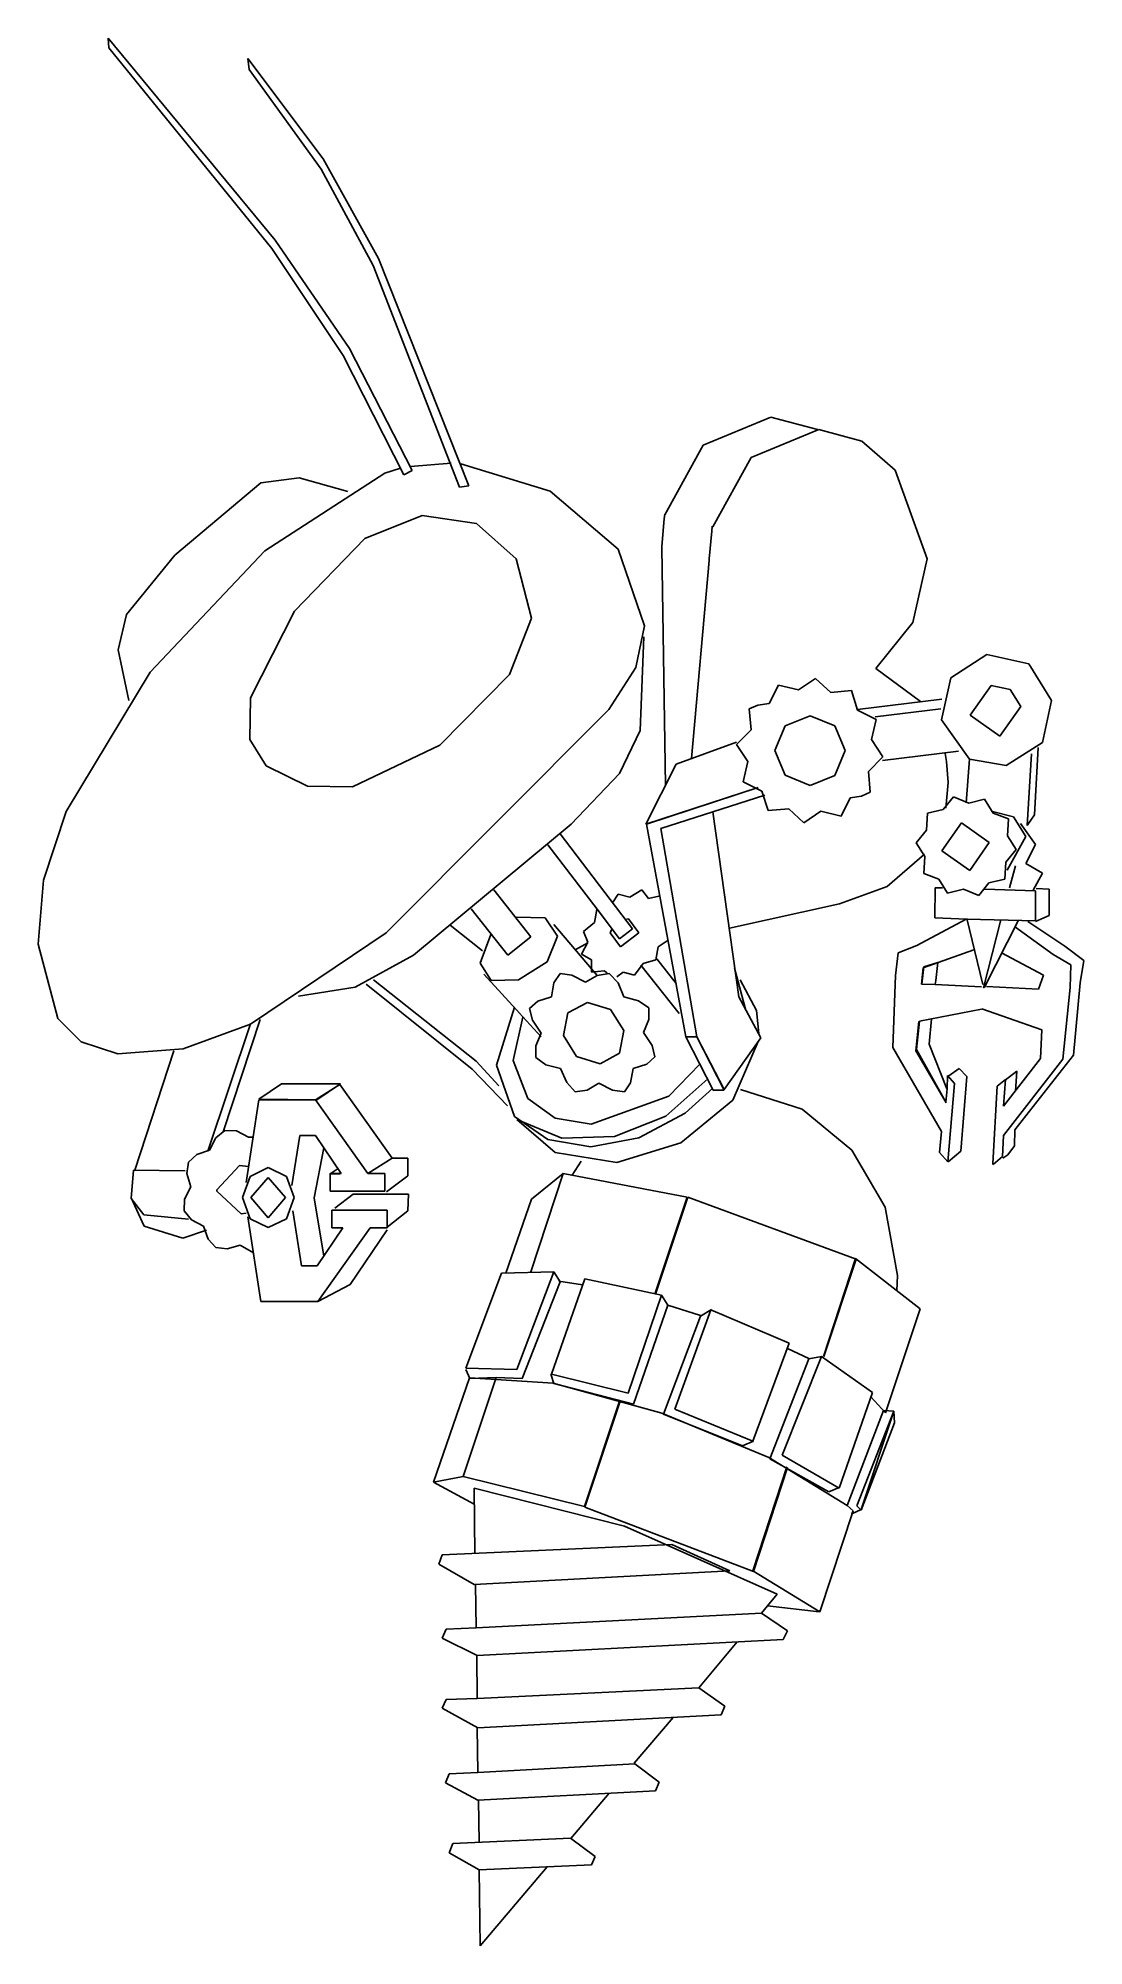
# Model space of a CAD drawing. Extents: x -7 to 2.9, y 112.6 to 130.6.
import ezdxf

# ---------------------------------------------------------------- set-up
doc = ezdxf.new("R2010")
doc.units = 0

msp = doc.modelspace()

# ---------------------------------------------------------------- linework, layer by layer
at = {"layer": 'Layer 1'}
for p, q in [((-4.788108, 128.7324), (-6.374231, 130.648635)), ((-6.374231, 130.648635), (-6.36846, 130.555655)), ((-6.36846, 130.555655), (-4.821304, 128.654674)), ((-4.334209, 129.505194), (-5.046448, 130.456865)), ((-5.046448, 130.456865), (-5.034904, 130.352265)), ((-5.034904, 130.352265), (-4.350988, 129.406133)), ((-4.350988, 129.406133), (-3.858663, 128.492689)), ((-3.808148, 128.557337), (-4.334209, 129.505194)), ((-4.083265, 127.705093), (-4.788108, 128.7324)), ((-4.821304, 128.654674), (-4.142439, 127.637447)), ((-3.858663, 128.492689), (-3.037459, 126.389042)), ((-2.950862, 126.400665), (-3.808148, 128.557337)), ((-4.142439, 127.637447), (-3.568571, 126.505268)), ((-3.487748, 126.545945), (-4.083265, 127.705093)), ((-0.085077, 127.05226), (-0.725876, 126.788577)), ((0.359442, 126.936036), (-0.085077, 127.05226)), ((0.370988, 126.936036), (-0.269812, 126.672354)), ((0.778343, 126.826168), (0.370988, 126.936036)), ((-0.725876, 126.788577), (-1.089573, 126.128282)), ((-0.269812, 126.672354), (-0.633509, 126.012058)), ((1.096939, 126.549593), (0.778343, 126.826168)), ((-3.747533, 126.522701), (-4.885979, 125.784408)), ((-3.597436, 126.569191), (-3.747533, 126.522701)), ((-3.568571, 126.505268), (-3.487748, 126.545945)), ((-3.118279, 126.615678), (-3.505068, 126.586622)), ((-2.178368, 126.351997), (-3.025911, 126.609868)), ((1.398577, 125.709877), (1.096939, 126.549593)), ((-4.923772, 126.4319), (-5.739205, 125.744001)), ((-4.56206, 126.477028), (-4.923772, 126.4319)), ((-4.099682, 126.348365), (-4.56206, 126.477028)), ((-3.037459, 126.389042), (-2.950864, 126.400657)), ((-2.950864, 126.400657), (-2.950862, 126.400665)), ((-1.532157, 125.802114), (-2.178368, 126.351997)), ((-1.089573, 126.134093), (-1.095346, 126.087604)), ((-1.089573, 126.128282), (-1.089573, 126.134093)), ((-3.938039, 125.900904), (-3.392134, 126.121184)), ((-3.392134, 126.121184), (-2.878701, 126.046183)), ((-2.878701, 126.046183), (-2.499489, 125.70968)), ((-1.095346, 126.087604), (-1.118438, 125.826101)), ((-0.645055, 125.97138), (-0.668147, 125.709877)), ((-0.639282, 126.01787), (-0.645055, 125.97138)), ((-0.633509, 126.012058), (-0.639282, 126.01787)), ((-4.885979, 125.784408), (-5.975174, 124.634792)), ((-4.60626, 125.213005), (-3.938039, 125.900904)), ((-3.938039, 125.900904), (-3.938039, 125.900904)), ((-1.282115, 125.073537), (-1.532157, 125.802114)), ((-1.118438, 125.826101), (-1.118438, 125.814478)), ((-1.118438, 125.814478), (-1.0838, 123.55974)), ((-5.739205, 125.744001), (-6.198877, 125.181771)), ((-2.499489, 125.70968), (-2.356248, 125.145451)), ((-0.668147, 125.692444), (-0.835563, 123.815432)), ((-0.668147, 125.709877), (-0.668147, 125.692444)), ((1.264355, 125.104788), (1.398577, 125.709877)), ((-6.198877, 125.181771), (-6.279067, 124.845086)), ((-5.023356, 124.389995), (-4.60626, 125.213005)), ((-2.356248, 125.145451), (-2.564074, 124.610824)), ((-1.366545, 124.67765), (-1.282115, 125.073537)), ((0.913647, 124.669676), (1.264355, 125.104788)), ((-1.288249, 124.971115), (-1.322887, 124.082002)), ((-6.279067, 124.845086), (-6.17795, 124.366754)), ((1.623879, 124.581749), (1.966815, 124.80094)), ((1.966815, 124.80094), (1.966815, 124.80094)), ((1.966815, 124.80094), (2.363382, 124.712297)), ((2.363382, 124.712297), (2.581131, 124.367091)), ((-5.975174, 124.634792), (-6.773196, 123.311931)), ((-2.564074, 124.610824), (-3.226521, 123.941812)), ((-1.623081, 124.279582), (-1.366545, 124.67765)), ((-0.099014, 124.337703), (-0.012421, 124.512039)), ((-0.012421, 124.512039), (0.178091, 124.46555)), ((0.178091, 124.46555), (0.339734, 124.575957)), ((0.339734, 124.575957), (0.484051, 124.442301)), ((1.335074, 124.355872), (0.913647, 124.669676)), ((1.535819, 124.182558), (1.623879, 124.581749)), ((1.809243, 124.225057), (2.0064, 124.507934)), ((2.0064, 124.507934), (2.0064, 124.507934)), ((2.0064, 124.507934), (2.187809, 124.470008)), ((-5.028408, 123.995565), (-5.023356, 124.389995)), ((-0.289523, 124.285395), (-0.207257, 124.322445)), ((-0.207257, 124.322445), (-0.099014, 124.337703)), ((0.484051, 124.442301), (0.680337, 124.459737)), ((0.680337, 124.459737), (0.738064, 124.273775)), ((0.738059, 124.279582), (1.54051, 124.378375)), ((2.187809, 124.470008), (2.287417, 124.309471)), ((2.581131, 124.367091), (2.493071, 123.9679)), ((2.581131, 124.367091), (2.581131, 124.367091)), ((-3.735985, 122.162865), (-1.623081, 124.279582)), ((-1.623081, 124.279582), (-1.623081, 124.279582)), ((-0.272208, 124.08782), (-0.289523, 124.285395)), ((0.051079, 124.125589), (0.287768, 124.221472)), ((0.287768, 124.221472), (0.287768, 124.221472)), ((0.287768, 124.221472), (0.524461, 124.125589)), ((0.738064, 124.273775), (0.738059, 124.273772)), ((0.738059, 124.273772), (0.917022, 124.186613)), ((0.917022, 124.186613), (0.870841, 123.994838)), ((0.905479, 124.209854), (1.528963, 124.2854)), ((1.801608, 123.808334), (1.535819, 124.182558)), ((1.535819, 124.182558), (1.535819, 124.182558)), ((2.090259, 124.026595), (1.809243, 124.225057)), ((1.809243, 124.225057), (1.809243, 124.225057)), ((2.287417, 124.309471), (2.090259, 124.026595)), ((2.287417, 124.309471), (2.287417, 124.309471)), ((-4.873259, 123.744953), (-5.028408, 123.995565)), ((-1.322887, 124.082002), (-1.519708, 123.674403)), ((-0.982283, 123.762391), (-0.410761, 123.971597)), ((-0.410759, 123.948351), (-0.272208, 124.08782)), ((-0.047058, 123.890238), (0.051079, 124.125589)), ((0.524461, 124.125589), (0.622605, 123.890238)), ((0.870841, 123.994838), (0.980526, 123.83213)), ((2.090259, 124.026595), (2.090259, 124.026595)), ((2.493071, 123.9679), (2.150135, 123.748709)), ((-3.226521, 123.941812), (-4.053498, 123.54738)), ((-0.301071, 123.785637), (-0.410759, 123.948351)), ((-0.347257, 123.593868), (-0.301071, 123.785637)), ((0.051079, 123.657066), (-0.047058, 123.890238)), ((-0.047058, 123.890238), (-0.047058, 123.890238)), ((0.622605, 123.890238), (0.524461, 123.654886)), ((0.622605, 123.890238), (0.622605, 123.890238)), ((0.980526, 123.83213), (0.84198, 123.69266)), ((1.696375, 123.884425), (0.974755, 123.797261)), ((1.583312, 123.786376), (1.571766, 123.861922)), ((1.600631, 123.588796), (1.583312, 123.786376)), ((1.771425, 123.39629), (1.800287, 123.808878)), ((2.150135, 123.748709), (1.801608, 123.808334)), ((2.348719, 123.18128), (2.389131, 123.861181)), ((2.452635, 123.919292), (2.41799, 123.280064)), ((-4.482863, 123.552458), (-4.873259, 123.744953)), ((-1.519708, 123.674403), (-1.979561, 123.192169)), ((-1.270929, 123.192897), (-0.982283, 123.762391)), ((0.287768, 123.559004), (0.051079, 123.657066)), ((0.524461, 123.654886), (0.287768, 123.559004)), ((0.84198, 123.69266), (0.859295, 123.49508)), ((2.150135, 123.748709), (2.150135, 123.748709)), ((-4.053498, 123.54738), (-4.482863, 123.552458)), ((-0.202927, 123.541565), (-1.270929, 123.192897)), ((-1.265152, 123.1932), (-0.202926, 123.541871)), ((-0.139423, 123.466326), (-1.126601, 123.152522)), ((-0.168292, 123.506706), (-0.347257, 123.593868)), ((-0.110562, 123.320744), (-0.168292, 123.506706)), ((0.287768, 123.559004), (0.287768, 123.559004)), ((0.668784, 123.442775), (0.582196, 123.268439)), ((0.777027, 123.458031), (0.668784, 123.442775)), ((0.859295, 123.49508), (0.777027, 123.458031)), ((1.552468, 123.333093), (1.649976, 123.453278)), ((1.577539, 123.344727), (1.600631, 123.588796)), ((1.649976, 123.453278), (1.795214, 123.392204)), ((1.795214, 123.392204), (1.944856, 123.429461)), ((1.944856, 123.429461), (2.027045, 123.297642)), ((-6.773196, 123.311931), (-6.987416, 122.659932)), ((-0.635898, 123.309424), (-1.126601, 123.152522)), ((-0.387661, 121.554447), (-0.635898, 123.309424)), ((0.085721, 123.33818), (-0.110562, 123.320744)), ((0.230036, 123.204518), (0.085721, 123.33818)), ((0.391687, 123.314931), (0.230036, 123.204518)), ((0.582196, 123.268439), (0.391687, 123.314931)), ((1.392827, 123.136905), (1.402825, 123.295837)), ((1.402825, 123.295837), (1.552468, 123.333093)), ((2.008113, 123.314931), (2.218106, 123.263352)), ((2.027045, 123.297642), (2.171367, 123.241826)), ((2.027045, 123.297642), (2.027045, 123.297642)), ((2.171367, 123.241826), (2.161369, 123.082894)), ((2.218106, 123.263352), (2.337173, 123.076674)), ((2.41799, 123.280064), (2.348719, 123.18128)), ((-1.979561, 123.192169), (-3.476202, 121.949304)), ((-2.084917, 123.099915), (-1.397934, 122.199185)), ((-0.889909, 121.176721), (-1.265152, 123.1932)), ((-1.126601, 123.152522), (-0.785996, 121.176721)), ((-1.126601, 123.152522), (-0.785996, 121.176721)), ((1.295319, 123.01672), (1.392827, 123.136905)), ((1.540072, 122.940697), (1.725284, 123.206434)), ((1.725284, 123.206434), (1.725284, 123.206434)), ((1.725284, 123.206434), (1.989274, 123.019996)), ((2.337173, 123.076674), (2.15821, 122.75706)), ((2.161369, 123.082894), (2.243557, 122.951075)), ((2.285215, 123.19871), (2.429538, 123.001125)), ((2.337173, 123.076674), (2.337173, 123.076674)), ((-1.732768, 122.385144), (-2.200377, 122.995315)), ((1.019004, 122.601622), (1.375485, 122.908888)), ((1.377508, 122.884901), (1.295319, 123.01672)), ((1.367509, 122.725968), (1.377508, 122.884901)), ((1.804062, 122.754259), (1.540072, 122.940697)), ((1.540072, 122.940697), (1.540072, 122.940697)), ((1.989274, 123.019996), (1.804062, 122.754259)), ((1.989274, 123.019996), (1.989274, 123.019996)), ((2.243557, 122.951075), (2.14605, 122.83089)), ((2.429538, 123.001125), (2.337173, 122.820981)), ((1.511831, 122.670153), (1.367509, 122.725968)), ((1.804062, 122.754259), (1.804062, 122.754259)), ((2.14605, 122.83089), (2.136051, 122.671957)), ((2.181302, 122.588532), (2.239032, 122.797735)), ((2.337173, 122.820981), (2.493042, 122.728004)), ((2.493042, 122.728004), (2.406449, 122.565291)), ((-6.987416, 122.659932), (-7.03812, 122.053902)), ((-2.714171, 122.571101), (-2.36202, 122.123643)), ((-1.585166, 122.446336), (-1.53321, 122.527692)), ((-1.53321, 122.527692), (-1.423523, 122.498636)), ((-1.423523, 122.498636), (-1.308064, 122.56837)), ((-1.308064, 122.56837), (-1.244561, 122.487014)), ((-1.244561, 122.487014), (-1.146421, 122.510259)), ((0.567269, 122.438183), (1.019004, 122.601622)), ((1.471236, 122.30409), (1.477009, 122.588837)), ((1.477009, 122.588837), (1.546284, 122.588837)), ((1.59402, 122.538334), (1.511831, 122.670153)), ((1.743663, 122.57559), (1.59402, 122.538334)), ((1.888901, 122.514516), (1.743663, 122.57559)), ((1.986408, 122.634701), (1.888901, 122.514516)), ((1.944619, 122.577215), (2.429549, 122.559782)), ((2.136051, 122.671957), (1.986408, 122.634701)), ((2.429549, 122.559782), (2.429549, 122.275034)), ((2.435312, 122.582724), (2.556546, 122.576903)), ((2.556546, 122.576903), (2.556546, 122.327018)), ((-2.581392, 121.949304), (-2.92777, 122.390957)), ((-1.758356, 122.260378), (-1.735264, 122.382413)), ((-1.519167, 122.106207), (-1.732768, 122.385144)), ((-0.477639, 122.205736), (0.567269, 122.438183)), ((-5.021372, 121.296821), (-3.735985, 122.162865)), ((-3.127489, 122.234142), (-2.821521, 121.990072)), ((-2.500571, 122.309595), (-2.226356, 122.30451)), ((-2.226356, 122.30451), (-2.108009, 122.129456)), ((-2.142647, 122.239867), (-1.732768, 121.757537)), ((-1.862269, 122.17321), (-1.758356, 122.260378)), ((-1.821858, 122.07442), (-1.862269, 122.17321)), ((-1.608258, 122.161588), (-1.590939, 122.202266)), ((-1.510118, 122.027931), (-1.608258, 122.161588)), ((-1.608258, 122.161588), (-1.608258, 122.161588)), ((-1.397934, 122.199185), (-1.519167, 122.106207)), ((-1.336929, 122.161588), (-1.510118, 122.027931)), ((-1.469707, 122.289434), (-1.435069, 122.295245)), ((-1.435069, 122.295245), (-1.435069, 122.295245)), ((-1.435069, 122.295245), (-1.336929, 122.161588)), ((-1.336929, 122.161588), (-1.336929, 122.161588)), ((1.303114, 122.041453), (1.770928, 122.292044)), ((1.777203, 122.292467), (1.471236, 122.30409)), ((1.927297, 121.670365), (1.777202, 122.297975)), ((2.429549, 122.275034), (1.777203, 122.292467)), ((1.933066, 121.64128), (2.10048, 122.28632)), ((2.267895, 122.280541), (1.944609, 121.647127)), ((2.594158, 121.955031), (2.230108, 122.221357)), ((2.354486, 122.268918), (2.706643, 122.036471)), ((2.556546, 122.327018), (2.429538, 122.268905)), ((-7.03812, 122.053902), (-6.852664, 121.348577)), ((-2.841177, 121.873758), (-2.743035, 122.146882)), ((-2.36202, 122.123643), (-2.581392, 121.949304)), ((-2.108009, 122.129456), (-2.208316, 121.88611)), ((-2.108009, 122.129456), (-2.108009, 122.129456)), ((-1.940595, 122.001602), (-1.819361, 122.065533)), ((-1.879588, 121.958196), (-1.821858, 122.07442)), ((-1.510118, 122.027931), (-1.510118, 122.027931)), ((-1.152194, 122.027931), (-1.175286, 121.905896)), ((-1.059826, 122.091854), (-1.152194, 122.027931)), ((1.099757, 121.756254), (1.123986, 121.972571)), ((1.123986, 121.972571), (1.303114, 122.041453)), ((1.843119, 122.001293), (1.361564, 121.829569)), ((2.10666, 121.971943), (2.504252, 121.760314)), ((2.706643, 122.036471), (2.887045, 121.899182)), ((-3.476202, 121.949304), (-4.030407, 121.647849)), ((-2.737263, 121.710306), (-2.841177, 121.873758)), ((-2.208316, 121.88611), (-2.477479, 121.716855)), ((-1.78722, 121.905896), (-1.879588, 121.958196)), ((-1.78722, 121.789672), (-1.78722, 121.905896)), ((-1.665988, 121.801295), (-1.78722, 121.789672)), ((-1.637123, 121.783861), (-1.665988, 121.801295)), ((-1.487026, 121.789672), (-1.544756, 121.743183)), ((-1.377339, 121.760616), (-1.487026, 121.789672)), ((-1.296518, 121.871029), (-1.377339, 121.760616)), ((-0.953417, 121.397241), (-1.317115, 121.856322)), ((-1.175286, 121.905896), (-1.296518, 121.871029)), ((-1.167015, 121.914443), (-0.982283, 121.681988)), ((-0.428074, 121.827263), (-0.324168, 121.437921)), ((1.361564, 121.829569), (1.345427, 121.674973)), ((1.367313, 121.838891), (1.349998, 121.676178)), ((1.50009, 121.879571), (1.367313, 121.838891)), ((1.482775, 121.711047), (1.50009, 121.879571)), ((2.763666, 121.85895), (2.594158, 121.955031)), ((2.756333, 121.642228), (2.763666, 121.85895)), ((2.887045, 121.899182), (2.850968, 121.687801)), ((-4.030407, 121.647849), (-4.567293, 121.559957)), ((-2.919662, 120.868514), (-3.924158, 121.676268)), ((-2.879251, 120.94406), (-3.854883, 121.716947)), ((-2.465933, 121.397241), (-2.806539, 121.769158)), ((-2.477479, 121.716855), (-2.737263, 121.710306)), ((-2.165739, 121.55415), (-2.142647, 121.688534)), ((-2.142647, 121.688534), (-2.084917, 121.774973)), ((-2.084917, 121.774973), (-1.972345, 121.760447)), ((-1.972345, 121.760447), (-1.842453, 121.693619)), ((-1.842453, 121.693619), (-1.732768, 121.757543)), ((-1.732768, 121.757537), (-1.617306, 121.774973)), ((-1.617306, 121.774973), (-1.532878, 121.688534)), ((-1.532878, 121.688534), (-1.478758, 121.55415)), ((-0.376123, 121.716855), (-0.220252, 121.426306)), ((1.073232, 121.074126), (1.099757, 121.756254)), ((1.345427, 121.674973), (1.475365, 121.670814)), ((1.475365, 121.670814), (1.914938, 121.650861)), ((1.477003, 121.670365), (1.482775, 121.711047)), ((1.944609, 121.647127), (1.933066, 121.64128)), ((2.457418, 121.627397), (1.962864, 121.653902)), ((2.504252, 121.760314), (2.457418, 121.627397)), ((2.686189, 120.96324), (2.756333, 121.642228)), ((2.850968, 121.687801), (2.787464, 121.002081)), ((-2.68675, 120.905472), (-2.517891, 121.455354)), ((-2.373565, 121.443739), (-2.29563, 121.514204)), ((-2.346865, 121.331874), (-2.373565, 121.443739)), ((-2.29563, 121.514204), (-2.165739, 121.55415)), ((-2.009147, 121.401601), (-1.825135, 121.501839)), ((-1.825135, 121.501839), (-1.606484, 121.433557)), ((-1.606484, 121.433557), (-1.478758, 121.234528)), ((-1.478758, 121.55415), (-1.478758, 121.55415)), ((-1.478758, 121.55415), (-1.338762, 121.517106)), ((-1.338762, 121.517106), (-1.242065, 121.449549)), ((-1.242065, 121.449549), (-1.242065, 121.339863)), ((-0.179834, 121.165098), (-0.387661, 121.554447)), ((-0.220252, 121.426306), (-0.197165, 121.205472)), ((1.9141, 121.43935), (1.325703, 121.324639)), ((1.919323, 121.440272), (2.486808, 121.242377)), ((-6.852664, 121.348577), (-6.629774, 121.126392)), ((-5.663051, 121.061084), (-5.021372, 121.296821)), ((-5.023356, 121.298451), (-5.427463, 120.089728)), ((-4.930988, 121.339131), (-5.28314, 120.275687)), ((-2.528715, 120.95198), (-2.437069, 121.362393)), ((-2.26388, 121.176423), (-2.471707, 121.403054)), ((-2.26388, 121.21129), (-2.346865, 121.331874)), ((-2.05028, 121.188036), (-2.009147, 121.401601)), ((-1.242065, 121.339863), (-1.29402, 121.217103)), ((1.321132, 121.321695), (1.292268, 121.042764)), ((1.325703, 121.324639), (1.297462, 121.054095)), ((1.419269, 121.106692), (1.442355, 121.344939)), ((-6.629774, 121.126392), (-6.281864, 121.013712)), ((-2.315836, 121.088529), (-2.26388, 121.21129)), ((-2.315836, 120.97884), (-2.315836, 121.088529)), ((-1.926883, 120.989008), (-2.05028, 121.188036)), ((-2.05028, 121.188036), (-2.05028, 121.188036)), ((-1.478758, 121.234528), (-1.519889, 121.020969)), ((-1.478758, 121.234528), (-1.478758, 121.234528)), ((-1.29402, 121.217103), (-1.211036, 121.094341)), ((-1.211036, 121.094341), (-1.184335, 120.984659)), ((-0.889916, 121.176423), (-0.786, 121.176423)), ((-0.630126, 120.67085), (-0.889916, 121.176423)), ((-0.785996, 121.176721), (-0.889909, 121.176721)), ((-0.786, 121.176423), (-0.526215, 120.67085)), ((-0.785996, 121.176721), (-0.526212, 120.676959)), ((-0.526212, 120.676959), (-0.179834, 121.165098)), ((-0.202927, 121.129928), (-0.444132, 120.575779)), ((1.535023, 120.27768), (1.073232, 121.074126)), ((1.586691, 120.682465), (1.419269, 121.106692)), ((2.486808, 121.242377), (2.475153, 120.969341)), ((-6.281864, 121.013712), (-5.663051, 121.061084)), ((-6.120221, 119.909579), (-5.750751, 121.042764)), ((-2.665651, 120.711613), (-2.879251, 120.94406)), ((-2.517891, 120.420962), (-2.68675, 120.905472)), ((-2.390886, 120.589504), (-2.528715, 120.95198)), ((-2.219139, 120.911289), (-2.315836, 120.97884)), ((-2.079146, 120.874243), (-2.219139, 120.911289)), ((-1.703902, 120.920725), (-1.926883, 120.989008)), ((-1.519889, 121.020969), (-1.703902, 120.920725)), ((-1.26227, 120.91637), (-1.392162, 120.874243)), ((-1.184335, 120.984659), (-1.26227, 120.91637)), ((-0.757134, 120.914915), (-1.051559, 120.612734)), ((1.292268, 121.042764), (1.580917, 120.548806)), ((1.297462, 121.054095), (1.578017, 120.556247)), ((2.122953, 120.24056), (2.686189, 120.96324)), ((2.475153, 120.969341), (2.123245, 120.51701)), ((2.787464, 121.002081), (2.23326, 120.293118)), ((-4.942537, 120.583688), (-4.728936, 120.728955)), ((-4.728936, 120.728955), (-4.168958, 120.728955)), ((-4.40565, 120.577868), (-4.174732, 120.72315)), ((-4.168958, 120.728955), (-4.394104, 120.577868)), ((-4.174732, 120.72315), (-3.678257, 120.025805)), ((-2.584829, 120.519844), (-2.919662, 120.868514)), ((-2.020695, 120.74204), (-2.079146, 120.874243)), ((-1.940595, 120.653417), (-2.020695, 120.74204)), ((-1.715448, 120.734773), (-1.828021, 120.667946)), ((-1.585556, 120.667946), (-1.715448, 120.734773)), ((-1.415254, 120.739859), (-1.472984, 120.653417)), ((-1.392162, 120.874243), (-1.415254, 120.739859)), ((-1.081412, 120.42296), (-0.682084, 120.775442)), ((1.588289, 120.682711), (1.593337, 120.808251)), ((1.593337, 120.808251), (1.660226, 120.733347)), ((1.660226, 120.733347), (1.59585, 119.990342)), ((1.702147, 120.874238), (1.604011, 120.804501)), ((1.777202, 120.798694), (1.702147, 120.874238)), ((1.719463, 120.089728), (1.777202, 120.798694)), ((2.063236, 120.70694), (2.024061, 119.973803)), ((2.143787, 120.769936), (2.063236, 120.70694)), ((2.123245, 120.51701), (2.143787, 120.769936)), ((2.14089, 120.763827), (2.25058, 120.850991)), ((2.25058, 120.850991), (2.239036, 120.659224)), ((-4.942536, 120.577868), (-5.063766, 119.793358)), ((-4.394104, 120.577868), (-4.942537, 120.583688)), ((-4.665434, 120.577868), (-4.942536, 120.577868)), ((-4.509562, 120.577868), (-4.665434, 120.577868)), ((-4.411423, 120.577868), (-4.509562, 120.577868)), ((-4.40565, 120.577868), (-4.411423, 120.577868)), ((-3.909175, 119.880527), (-4.40565, 120.577868)), ((-3.909175, 119.880527), (-4.40565, 120.577868)), ((-2.129659, 120.405172), (-2.390886, 120.589504)), ((-1.828021, 120.667946), (-1.940595, 120.653417)), ((-1.051559, 120.612734), (-1.790498, 120.348327)), ((-1.472984, 120.653417), (-1.585556, 120.667946)), ((-0.444132, 120.575779), (-0.937541, 120.170358)), ((-0.635905, 120.688278), (-0.89569, 120.450018)), ((-0.526215, 120.67085), (-0.630126, 120.67085)), ((-0.370347, 120.676658), (0.214708, 120.488067)), ((1.578017, 120.556247), (1.588289, 120.682711)), ((-2.201911, 120.200775), (-2.517891, 120.420962)), ((-2.517891, 120.420962), (-2.517891, 120.420962)), ((-2.494799, 120.391903), (-2.066246, 120.214848)), ((-2.131101, 120.078107), (-2.494799, 120.391903)), ((-1.790498, 120.348327), (-2.129659, 120.405172)), ((-1.568958, 120.230648), (-1.081412, 120.42296)), ((-0.89569, 120.450018), (-1.338312, 120.215849)), ((0.214708, 120.488067), (0.686107, 120.100625)), ((-5.410141, 120.101369), (-5.350969, 120.218319)), ((-5.350969, 120.218319), (-5.265816, 120.287329)), ((-5.265816, 120.287329), (-5.155409, 120.283698)), ((-5.155409, 120.283698), (-5.040672, 120.223408)), ((-5.040672, 120.223408), (-4.994488, 120.223408)), ((-4.630794, 119.764307), (-4.555747, 120.240823)), ((-4.555747, 120.240823), (-4.40565, 120.240823)), ((-4.40565, 120.240823), (-4.163183, 119.880527)), ((-1.791218, 120.132586), (-2.201911, 120.200775)), ((-2.066246, 120.214848), (-1.568958, 120.230648)), ((-1.338312, 120.215849), (-1.791218, 120.132586)), ((-0.937541, 120.170358), (-1.545687, 119.981767)), ((1.515767, 120.079176), (1.535023, 120.27768)), ((2.115059, 120.038643), (2.122953, 120.24056)), ((2.23326, 120.293118), (2.227463, 120.142023)), ((-5.626633, 119.877635), (-5.612196, 119.985143)), ((-5.612196, 119.985143), (-5.532816, 120.058509)), ((-5.532816, 120.058509), (-5.410141, 120.101369)), ((-4.417978, 119.646673), (-4.32561, 120.12319)), ((-3.678257, 120.025805), (-3.909175, 119.880527)), ((-3.678257, 120.025805), (-3.528158, 120.025805)), ((-3.528158, 120.025805), (-3.528158, 119.857284)), ((-1.545687, 119.981767), (-2.131101, 120.078107)), ((-1.969458, 119.863091), (-1.882865, 119.996753)), ((0.686107, 120.100625), (1.001635, 119.559549)), ((1.59585, 119.990342), (1.515767, 120.079176)), ((1.598232, 119.990946), (1.719463, 120.089728)), ((2.025893, 119.963287), (2.115059, 120.038643)), ((2.163959, 120.054861), (2.117771, 120.025805)), ((2.227463, 120.142023), (2.163959, 120.054861)), ((-6.131767, 119.909597), (-6.154137, 119.643007)), ((-5.641064, 119.903776), (-6.131767, 119.909597)), ((-6.131767, 119.909597), (-6.131767, 119.909597)), ((-5.589108, 119.752691), (-5.626633, 119.877635)), ((-5.34087, 119.723635), (-5.127272, 119.956079)), ((-5.127272, 119.956079), (-5.040676, 119.944464)), ((-5.097905, 119.650351), (-5.026262, 119.851563)), ((-5.026262, 119.851563), (-4.853695, 119.935098)), ((-5.018163, 119.650351), (-4.853695, 119.842119)), ((-4.853695, 119.935098), (-4.853695, 119.935098)), ((-4.853695, 119.935098), (-4.681128, 119.851563)), ((-4.853695, 119.842119), (-4.853695, 119.842119)), ((-4.853695, 119.842119), (-4.689227, 119.650351)), ((-4.681128, 119.851563), (-4.609485, 119.650351)), ((-4.267099, 119.874717), (-4.192049, 119.927017)), ((-4.163183, 119.880527), (-4.267099, 119.880527)), ((-4.267099, 119.880527), (-4.267099, 119.712006)), ((-4.174732, 119.874717), (-4.267099, 119.874717)), ((-3.747533, 119.880527), (-3.909175, 119.880527)), ((-3.747533, 119.712006), (-3.747533, 119.880527)), ((-3.528158, 119.857284), (-3.730213, 119.706188)), ((-2.056054, 119.880527), (-2.36202, 118.944935)), ((-2.36202, 118.944935), (-2.056054, 119.880527)), ((-2.356248, 119.636457), (-2.056054, 119.880527)), ((-2.056054, 119.880527), (-0.878367, 119.653891)), ((2.024061, 119.973803), (2.025893, 119.963287)), ((-6.032904, 119.380045), (-6.154859, 119.648081)), ((-6.154137, 119.643007), (-6.033625, 119.485381)), ((-5.65261, 119.526063), (-5.649002, 119.635023)), ((-5.649002, 119.635023), (-5.589108, 119.752691)), ((-5.34087, 119.71202), (-5.34087, 119.723635)), ((-5.109951, 119.497001), (-5.34087, 119.71202)), ((-5.026262, 119.449138), (-5.097905, 119.650351)), ((-5.097905, 119.650351), (-5.097905, 119.650351)), ((-4.853695, 119.458582), (-5.018163, 119.650351)), ((-5.018163, 119.650351), (-5.018163, 119.650351)), ((-4.689227, 119.650351), (-4.853695, 119.458582)), ((-4.689227, 119.650351), (-4.689227, 119.650351)), ((-4.609485, 119.650351), (-4.681128, 119.449138)), ((-4.609485, 119.650351), (-4.609485, 119.650351)), ((-4.32561, 119.094611), (-4.417978, 119.646673)), ((-4.267099, 119.712006), (-3.747533, 119.712006)), ((-4.220915, 119.549291), (-4.047727, 119.68295)), ((-4.047727, 119.68295), (-3.522386, 119.68295)), ((-3.522386, 119.68295), (-3.528159, 119.526044)), ((-2.598712, 118.933299), (-2.356248, 119.636457)), ((-0.878367, 119.653891), (-1.184335, 118.735727)), ((-0.872593, 119.653891), (-1.178561, 118.735727)), ((0.726513, 119.066964), (-0.872593, 119.653891)), ((-6.033625, 119.485381), (-5.6122, 119.444696)), ((-5.584056, 119.44035), (-5.65261, 119.526063)), ((-5.467875, 119.380786), (-5.584056, 119.44035)), ((-5.063768, 119.502795), (-5.109951, 119.497001)), ((-5.046448, 119.468234), (-4.925215, 118.666291)), ((-4.853695, 119.365603), (-5.026262, 119.449138)), ((-4.853695, 119.458582), (-4.853695, 119.458582)), ((-4.681128, 119.449138), (-4.853695, 119.365603)), ((-4.538426, 119.003339), (-4.619248, 119.526346)), ((-3.724437, 119.532157), (-4.249778, 119.532157)), ((-4.249778, 119.532157), (-4.249778, 119.363633)), ((-3.528159, 119.526044), (-3.72444, 119.369141)), ((-3.724437, 119.369444), (-3.724437, 119.532157)), ((1.001635, 119.559549), (1.119077, 118.910058)), ((-5.664156, 119.264552), (-6.032904, 119.380045)), ((-5.439011, 119.340087), (-5.664156, 119.264552)), ((-5.4253, 119.257297), (-5.467875, 119.380786)), ((-5.352416, 119.17739), (-5.4253, 119.257297)), ((-4.853695, 119.365603), (-4.853695, 119.365603)), ((-4.145864, 119.363633), (-4.388329, 119.003339)), ((-4.382556, 118.666291), (-3.886081, 119.363633)), ((-4.249778, 119.363633), (-4.145864, 119.363633)), ((-4.077373, 118.827297), (-3.725222, 119.344492)), ((-3.886081, 119.363633), (-3.724437, 119.363633)), ((-3.724437, 119.363633), (-3.724437, 119.369444)), ((-5.243452, 119.162849), (-5.352416, 119.17739)), ((-5.121497, 119.20062), (-5.243452, 119.162849)), ((-4.994492, 119.125079), (-5.121497, 119.20062)), ((0.414776, 118.142984), (0.720744, 119.072774)), ((0.720744, 119.072774), (1.332675, 118.59626)), ((-4.388329, 119.003339), (-4.538426, 119.003339)), ((-2.979728, 118.032571), (-2.639122, 118.933299)), ((-2.639122, 118.933299), (-2.142647, 118.944941)), ((-2.142647, 118.944941), (-2.494799, 118.020956)), ((-2.142647, 118.944935), (-2.084917, 118.85195)), ((0.420545, 118.142984), (0.726513, 119.066964)), ((1.119077, 118.910058), (1.113306, 118.764781)), ((1.119077, 118.910058), (1.119077, 118.910058)), ((-4.38334, 118.664584), (-4.077373, 118.827297)), ((-2.084917, 118.85195), (-2.442841, 117.933784)), ((-2.165739, 117.974458), (-1.848227, 118.881007)), ((-2.096463, 118.857758), (-1.871319, 118.822894)), ((-1.848227, 118.881007), (-1.120832, 118.724106)), ((-1.120832, 118.724106), (-1.438346, 117.794312)), ((-1.120832, 118.724106), (-1.063102, 118.631127)), ((-4.925215, 118.666291), (-4.64234, 118.666291)), ((-4.64234, 118.666291), (-4.486469, 118.666291)), ((-4.486469, 118.666291), (-4.388329, 118.666291)), ((-4.388329, 118.666291), (-4.382556, 118.666291)), ((-1.063102, 118.631127), (-1.386388, 117.689717)), ((-1.063102, 118.631127), (-0.751365, 118.532331)), ((-0.993829, 117.643224), (-0.653221, 118.584637)), ((-0.647449, 118.590444), (-0.751365, 118.526521)), ((-0.653221, 118.584637), (0.091488, 118.270831)), ((1.332675, 118.59626), (1.00362, 117.60836)), ((-0.751365, 118.526521), (-1.103512, 117.596734)), ((0.091488, 118.270831), (-0.254888, 117.341041)), ((0.074172, 118.218531), (0.27623, 118.125554)), ((-2.494799, 118.020956), (-2.979728, 118.032571)), ((-2.939316, 117.933784), (-2.979728, 118.020945)), ((0.27623, 118.119754), (-0.093247, 117.172531)), ((0.022217, 117.207384), (0.397461, 118.142984)), ((0.397461, 118.142984), (0.27623, 118.119754)), ((0.397461, 118.142984), (0.88239, 117.800127)), ((-3.285693, 116.951694), (-2.94509, 117.939597)), ((-2.69108, 117.945404), (-3.002819, 117.003994)), ((-3.002819, 117.003994), (-2.69108, 117.945404)), ((-2.69108, 117.945404), (-2.939316, 117.933789)), ((-2.149503, 117.891293), (-2.939316, 117.939597)), ((-2.442841, 117.933784), (-2.69108, 117.945399)), ((-2.142647, 117.887297), (-2.171513, 117.974458)), ((-1.438346, 117.794312), (-2.165739, 117.974458)), ((-1.119391, 117.605455), (-2.149503, 117.891293)), ((-1.386388, 117.689717), (-2.142647, 117.887297)), ((-1.519167, 117.718773), (-1.853999, 116.71925)), ((-1.513396, 117.718773), (-1.848227, 116.713442)), ((-0.254888, 117.341041), (-0.993829, 117.643224)), ((0.88239, 117.800127), (0.564875, 116.893586)), ((0.63992, 116.73086), (0.9863, 117.631604)), ((0.73228, 116.725052), (1.084439, 117.625791)), ((1.084439, 117.625783), (0.772694, 116.690191)), ((0.865067, 117.759453), (1.00362, 117.60836)), ((0.9863, 117.631604), (1.084439, 117.625783)), ((1.084439, 117.625791), (1.090211, 117.51538)), ((-0.104432, 117.184507), (-1.119391, 117.605455)), ((-1.103512, 117.596734), (-0.353029, 117.294557)), ((1.090211, 117.51538), (0.772692, 116.684383)), ((-0.353029, 117.294557), (-0.249118, 117.341041)), ((-0.254888, 116.109069), (0.068396, 117.096974)), ((-0.249118, 116.103264), (0.074172, 117.091166)), ((0.63992, 116.73087), (-0.104432, 117.184507)), ((-0.093247, 117.172531), (0.466736, 116.858728)), ((0.564875, 116.893586), (0.022217, 117.207384)), ((-3.002819, 117.003994), (-3.285693, 116.951694)), ((-3.285693, 116.951694), (-2.898906, 116.742494)), ((-1.853999, 116.71925), (-3.002819, 117.003994)), ((-2.893132, 116.271787), (-2.898903, 116.893586)), ((-2.898903, 116.893586), (-1.474425, 116.534742)), ((0.466736, 116.858728), (0.564875, 116.89941)), ((0.697652, 116.678565), (0.63992, 116.73086)), ((0.772692, 116.684383), (0.73228, 116.725052)), ((-1.848227, 116.713442), (-0.249118, 116.103264)), ((0.697652, 116.678565), (0.380138, 115.719727)), ((0.772694, 116.690191), (0.686109, 116.649509)), ((0.686109, 116.649509), (0.697652, 116.678565)), ((-3.204874, 116.260167), (-1.022693, 116.358954)), ((-1.474425, 116.534742), (-0.023963, 115.88825)), ((-1.022693, 116.358954), (-0.474263, 116.109069)), ((-3.233738, 116.172997), (-3.204874, 116.260167)), ((-2.898906, 115.981227), (-3.233738, 116.172997)), ((-0.474263, 116.109069), (-2.898906, 115.981227)), ((0.380138, 115.719727), (-0.254888, 116.109069)), ((-2.881586, 115.568637), (-2.887359, 115.981227)), ((-0.023963, 115.88825), (-0.116335, 115.777837)), ((-2.881586, 115.568637), (-0.174066, 115.708104)), ((-0.116336, 115.777837), (-0.174066, 115.708104)), ((-0.174066, 115.708104), (0.074172, 115.539583)), ((-0.116336, 115.777837), (0.374366, 115.719727)), ((-3.204874, 115.469841), (-3.164462, 115.557014)), ((-2.87004, 115.307136), (-3.204874, 115.469841)), ((-3.164462, 115.557014), (-2.881586, 115.568629)), ((0.033758, 115.458226), (-2.87004, 115.307136)), ((0.074172, 115.539583), (0.033758, 115.458226)), ((-2.87004, 114.900353), (-2.875813, 115.307136)), ((-0.404985, 115.434977), (-0.768682, 114.99914)), ((-2.87004, 114.900353), (-0.768682, 114.99914)), ((-0.768682, 114.99914), (-0.520444, 114.824809)), ((-3.204874, 114.807376), (-3.164462, 114.888727)), ((-2.864268, 114.621416), (-3.204874, 114.807376)), ((-3.164462, 114.888727), (-2.87004, 114.900342)), ((-0.555079, 114.74345), (-2.864268, 114.621416)), ((-0.520444, 114.824809), (-0.555079, 114.74345)), ((-2.864268, 114.197192), (-2.870039, 114.621416)), ((-1.011144, 114.720204), (-1.380616, 114.284369)), ((-3.135596, 114.185577), (-2.864268, 114.197192)), ((-2.864268, 114.197192), (-1.374842, 114.278554)), ((-1.374842, 114.278554), (-1.143926, 114.104223)), ((-3.170234, 114.098415), (-3.135596, 114.185577)), ((-2.864268, 113.935699), (-3.170234, 114.098415)), ((-1.178561, 114.022863), (-2.864268, 113.935699)), ((-1.143926, 114.104223), (-1.178561, 114.022863)), ((-2.852723, 113.534724), (-2.858493, 113.935699)), ((-1.617306, 113.999615), (-1.981004, 113.56959)), ((-3.135596, 113.435934), (-3.100959, 113.523098)), ((-3.100959, 113.523098), (-1.986776, 113.575403)), ((-1.986776, 113.575403), (-1.750086, 113.401062)), ((-2.852723, 113.27322), (-3.135596, 113.435934)), ((-1.784723, 113.31971), (-2.852723, 113.27322)), ((-2.206151, 113.302282), (-2.841177, 112.552634)), ((-1.750086, 113.401062), (-1.784723, 113.31971)), ((-2.841177, 112.552634), (-2.85272, 113.27322))]:
    msp.add_line(p, q, dxfattribs=at)

doc.saveas('drawing.dxf')
